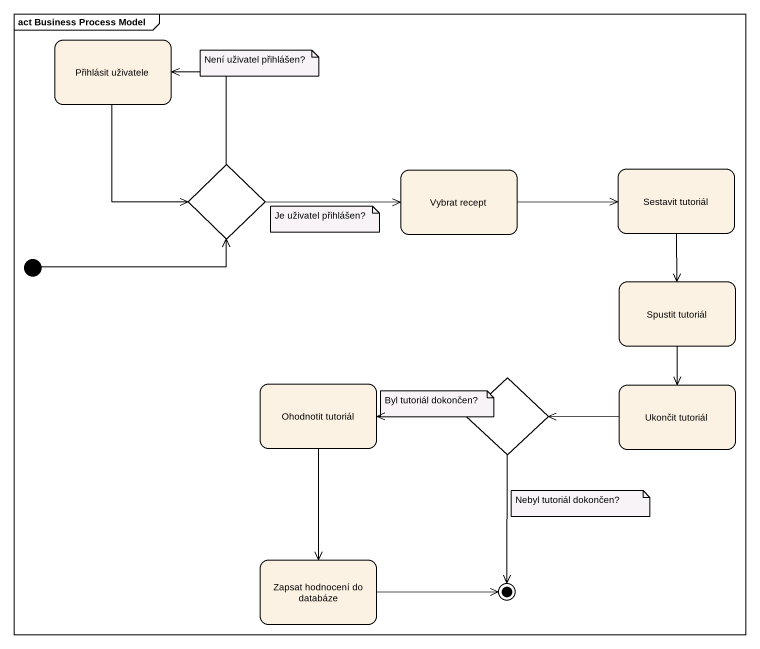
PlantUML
@startuml
mainframe act Business Process Model
hide empty description
state "Přihlásit uživatele" as Přihlásit_uživatele
state choice1 <<choice>>
state "Vybrat recept" as Vybrat_recept
state "Sestavit tutoriál" as Sestavit_tutoriál
state "Spustit tutoriál" as Spustit_tutoriál
state "Ohodnotit tutoriál" as Ohodnotit_tutoriál
state choice2 <<choice>>
state "Ukončit tutoriál" as Ukončit_tutoriál
state "Zapsat hodnocení do databáze" as Zapsat_hodnocení_do_databáze
[*] -right-> choice1
Přihlásit_uživatele --> choice1
choice1 -up-> Přihlásit_uživatele
choice1 -right-> Vybrat_recept
Vybrat_recept -right-> Sestavit_tutoriál
Sestavit_tutoriál --> Spustit_tutoriál
Spustit_tutoriál --> Ukončit_tutoriál
Ohodnotit_tutoriál --> Zapsat_hodnocení_do_databáze
choice2 -left-> Ohodnotit_tutoriál
Ukončit_tutoriál -left-> choice2
choice2 --> [*]
Zapsat_hodnocení_do_databáze -right-> [*]
note as N1
  Není uživatel přihlášen?
end note
note as N2
  Je uživatel přihlášen?
end note
note as N3
  Byl tutoriál dokončen?
end note
note as N4
  Nebyl tutoriál dokončen?
end note
@enduml
